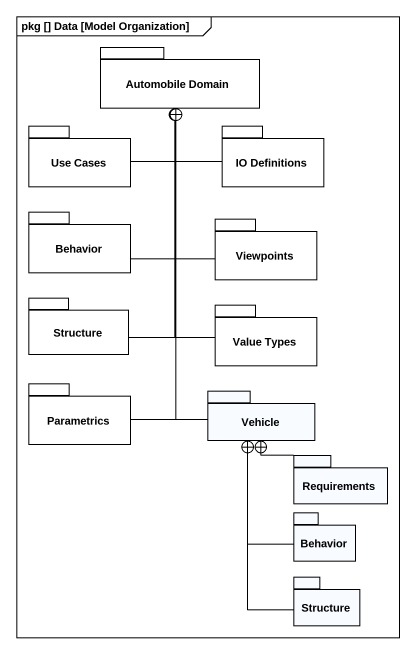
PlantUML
@startuml
mainframe pkg [] Data [Model Organization]
package "Automobile Domain" as Automobile_Domain #FFFFFF {
}
package "Use Cases" as Use_Cases #FFFFFF {
}
package "IO Definitions" as IO_Definitions #FFFFFF {
}
package Behavior #FFFFFF {
}
package Viewpoints #FFFFFF {
}
package Structure #FFFFFF {
}
package "Value Types" as Value_Types #FFFFFF {
}
package Parametrics #FFFFFF {
}
package Vehicle {
}
package Requirements {
}
package "Behavior" as Behavior_2 {
}
package "Structure" as Structure_2 {
}
Use_Cases -up-+ Automobile_Domain
IO_Definitions -up-+ Automobile_Domain
Behavior -up-+ Automobile_Domain
Viewpoints -up-+ Automobile_Domain
Structure -up-+ Automobile_Domain
Value_Types -up-+ Automobile_Domain
Parametrics -up-+ Automobile_Domain
Vehicle -up-+ Automobile_Domain
Requirements -up-+ Vehicle
Behavior_2 -up-+ Vehicle
Structure_2 -up-+ Vehicle
@enduml
